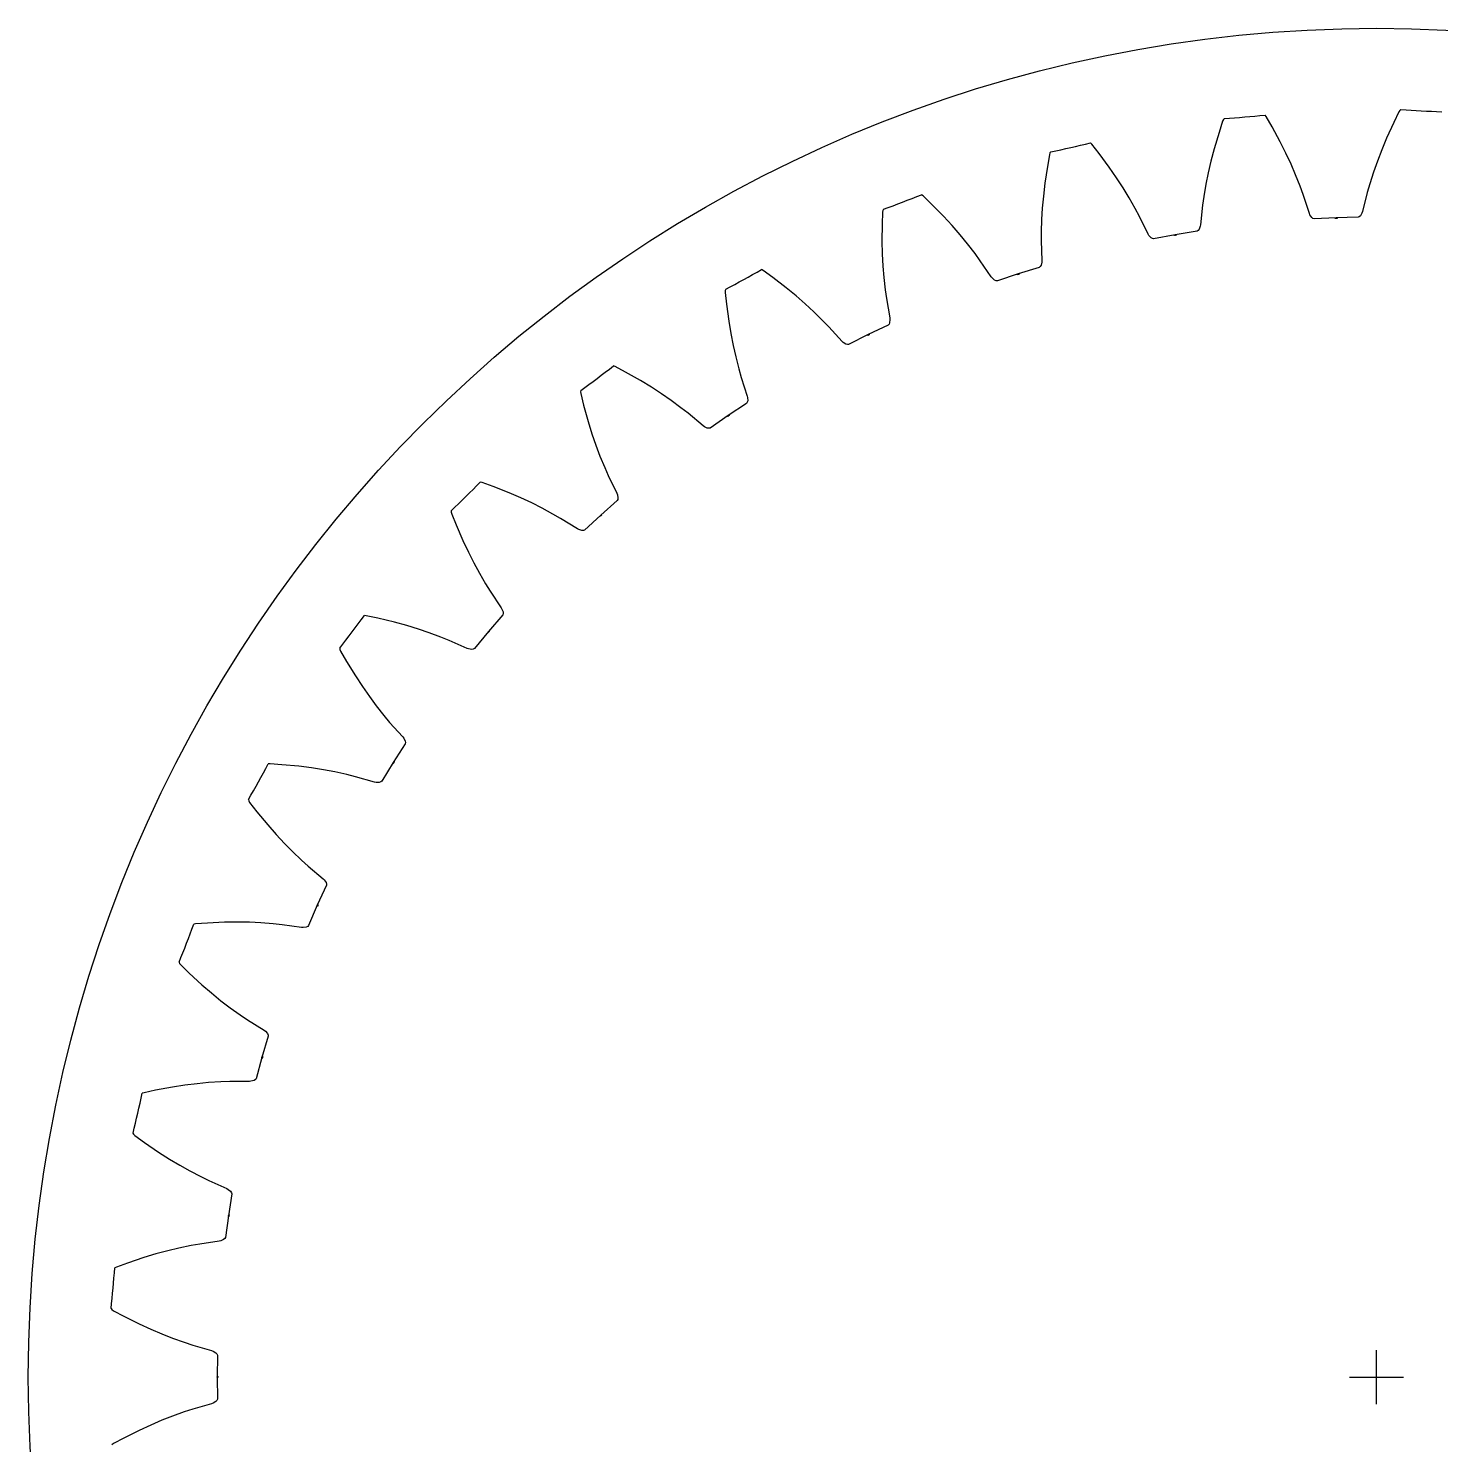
# Model space of a CAD drawing. Extents: x -25 to 25, y -25 to 25.
# Drawn here: x -25 to 1.19, y -1.25 to 25 of the extents above; entities that cross this region are included whole.
import ezdxf

# ---------------------------------------------------------------- set-up
doc = ezdxf.new("R2010")
doc.units = 0

msp = doc.modelspace()

# ---------------------------------------------------------------- linework, layer by layer
for p, q in [((0, -0.5), (0, 0.5)), ((0, -0.5), (0, 0.5)), ((-0.5, 0), (0.5, 0)), ((-0.5, 0), (0.5, 0))]:
    msp.add_line(p, q)
msp.add_circle((0, 0), 25)
msp.add_circle((0, 0), 25)
at = {"layer": 'layer0'}
for p, q in [((-2.048, 23.364), (-2.069, 23.393)), ((-1.939, 23.174), (-2.048, 23.364)), ((0.413, 23.45), (0.318, 23.253)), ((0.433, 23.48), (0.413, 23.45)), ((0.452, 23.494), (0.433, 23.48)), ((-2.855, 23.279), (-2.921, 23.071)), ((-2.839, 23.312), (-2.855, 23.279)), ((-2.823, 23.329), (-2.839, 23.312)), ((-1.788, 22.896), (-1.939, 23.174)), ((0.318, 23.253), (0.186, 22.965)), ((-5.279, 22.852), (-5.305, 22.877)), ((-5.146, 22.679), (-5.279, 22.852)), ((-2.921, 23.071), (-3.012, 22.768)), ((-1.681, 22.686), (-1.788, 22.896)), ((0.186, 22.965), (0.095, 22.748)), ((-6.067, 22.655), (-6.104, 22.44)), ((-6.056, 22.69), (-6.067, 22.655)), ((-6.042, 22.709), (-6.056, 22.69)), ((-4.957, 22.425), (-5.146, 22.679)), ((-3.012, 22.768), (-3.072, 22.539)), ((-1.586, 22.481), (-1.681, 22.686)), ((0.095, 22.748), (0.014, 22.537)), ((-6.104, 22.44), (-6.151, 22.127)), ((-4.822, 22.231), (-4.957, 22.425)), ((-3.123, 22.32), (-3.165, 22.11)), ((-3.072, 22.539), (-3.123, 22.32)), ((-1.501, 22.285), (-1.586, 22.481)), ((-0.057, 22.335), (-0.126, 22.117)), ((0.014, 22.537), (-0.057, 22.335)), ((-6.151, 22.127), (-6.179, 21.892)), ((-4.699, 22.042), (-4.822, 22.231)), ((-3.165, 22.11), (-3.203, 21.884)), ((-1.417, 22.072), (-1.501, 22.285)), ((-1.36, 21.917), (-1.417, 22.072)), ((-0.126, 22.117), (-0.172, 21.959)), ((-8.408, 21.895), (-8.437, 21.916)), ((-8.252, 21.742), (-8.408, 21.895)), ((-6.179, 21.892), (-6.199, 21.668)), ((-4.588, 21.859), (-4.699, 22.042)), ((-4.475, 21.66), (-4.588, 21.859)), ((-3.203, 21.884), (-3.227, 21.721)), ((-1.247, 21.57), (-1.36, 21.917)), ((-0.172, 21.959), (-0.261, 21.605)), ((-9.161, 21.591), (-9.167, 21.372)), ((-9.155, 21.626), (-9.161, 21.591)), ((-9.143, 21.647), (-9.155, 21.626)), ((-8.029, 21.517), (-8.252, 21.742)), ((-6.199, 21.668), (-6.211, 21.454)), ((-4.397, 21.515), (-4.475, 21.66)), ((-3.227, 21.721), (-3.265, 21.358)), ((-1.235, 21.544), (-1.247, 21.57)), ((-1.203, 21.496), (-1.235, 21.544)), ((-0.299, 21.527), (-0.321, 21.506)), ((-0.271, 21.577), (-0.299, 21.527)), ((-0.261, 21.605), (-0.271, 21.577)), ((-9.167, 21.372), (-9.171, 21.055)), ((-7.869, 21.343), (-8.029, 21.517)), ((-7.721, 21.173), (-7.869, 21.343)), ((-6.211, 21.454), (-6.218, 21.225)), ((-4.237, 21.187), (-4.397, 21.515)), ((-3.292, 21.276), (-3.311, 21.252)), ((-3.272, 21.33), (-3.292, 21.276)), ((-3.265, 21.358), (-3.272, 21.33)), ((-1.18, 21.476), (-1.203, 21.496)), ((-1.159, 21.468), (-1.18, 21.476)), ((-0.75, 21.487), (-1.159, 21.468)), ((-0.766, 21.481), (-0.75, 21.487)), ((-0.766, 21.475), (-0.766, 21.481)), ((-0.75, 21.477), (-0.766, 21.475)), ((-0.342, 21.497), (-0.75, 21.487)), ((-0.75, 21.487), (-0.734, 21.482)), ((-0.734, 21.477), (-0.75, 21.477)), ((-0.75, 21.477), (-0.75, 21.477)), ((-0.734, 21.482), (-0.734, 21.477)), ((-0.321, 21.506), (-0.342, 21.497)), ((-9.171, 21.055), (-9.166, 20.819)), ((-7.585, 21.008), (-7.721, 21.173)), ((-7.446, 20.826), (-7.585, 21.008)), ((-6.218, 21.225), (-6.218, 21.061)), ((-6.218, 21.061), (-6.206, 20.696)), ((-4.221, 21.162), (-4.237, 21.187)), ((-4.183, 21.119), (-4.221, 21.162)), ((-4.157, 21.103), (-4.183, 21.119)), ((-4.135, 21.098), (-4.157, 21.103)), ((-3.733, 21.173), (-4.135, 21.098)), ((-3.748, 21.165), (-3.733, 21.173)), ((-3.748, 21.16), (-3.748, 21.165)), ((-3.732, 21.163), (-3.748, 21.16)), ((-3.33, 21.24), (-3.733, 21.173)), ((-3.733, 21.173), (-3.716, 21.17)), ((-3.716, 21.165), (-3.732, 21.163)), ((-3.732, 21.163), (-3.732, 21.163)), ((-3.716, 21.17), (-3.716, 21.165)), ((-3.311, 21.252), (-3.33, 21.24)), ((-9.166, 20.819), (-9.154, 20.594)), ((-7.348, 20.693), (-7.446, 20.826)), ((-11.374, 20.511), (-11.405, 20.529)), ((-11.197, 20.382), (-11.374, 20.511)), ((-9.154, 20.594), (-9.137, 20.381)), ((-7.144, 20.391), (-7.348, 20.693)), ((-6.254, 20.57), (-6.644, 20.448)), ((-6.237, 20.584), (-6.254, 20.57)), ((-6.221, 20.611), (-6.237, 20.584)), ((-6.208, 20.667), (-6.221, 20.611)), ((-6.206, 20.696), (-6.208, 20.667)), ((-10.946, 20.19), (-11.197, 20.382)), ((-9.137, 20.381), (-9.111, 20.154)), ((-7.125, 20.369), (-7.144, 20.391)), ((-7.082, 20.331), (-7.125, 20.369)), ((-7.054, 20.319), (-7.082, 20.331)), ((-7.031, 20.317), (-7.054, 20.319)), ((-6.644, 20.448), (-7.031, 20.317)), ((-6.658, 20.437), (-6.644, 20.448)), ((-6.656, 20.432), (-6.658, 20.437)), ((-6.641, 20.438), (-6.656, 20.432)), ((-6.644, 20.448), (-6.627, 20.447)), ((-6.625, 20.442), (-6.641, 20.438)), ((-6.641, 20.438), (-6.641, 20.438)), ((-6.627, 20.447), (-6.625, 20.442)), ((-12.067, 20.164), (-12.076, 20.142)), ((-12.076, 20.142), (-12.076, 20.106)), ((-12.076, 20.106), (-12.052, 19.888)), ((-10.763, 20.04), (-10.946, 20.19)), ((-10.593, 19.893), (-10.763, 20.04)), ((-9.111, 20.154), (-9.089, 19.99)), ((-9.089, 19.99), (-9.026, 19.631)), ((-12.052, 19.888), (-12.012, 19.574)), ((-10.435, 19.748), (-10.593, 19.893)), ((-10.272, 19.587), (-10.435, 19.748)), ((-12.012, 19.574), (-11.974, 19.341)), ((-10.157, 19.469), (-10.272, 19.587)), ((-9.912, 19.198), (-10.157, 19.469)), ((-9.056, 19.499), (-9.425, 19.324)), ((-9.041, 19.516), (-9.056, 19.499)), ((-9.029, 19.544), (-9.041, 19.516)), ((-9.024, 19.602), (-9.029, 19.544)), ((-9.026, 19.631), (-9.024, 19.602)), ((-11.974, 19.341), (-11.931, 19.12)), ((-9.89, 19.179), (-9.912, 19.198)), ((-9.842, 19.148), (-9.89, 19.179)), ((-9.425, 19.324), (-9.79, 19.141)), ((-9.437, 19.312), (-9.425, 19.324)), ((-9.435, 19.307), (-9.437, 19.312)), ((-9.42, 19.315), (-9.435, 19.307)), ((-9.425, 19.324), (-9.408, 19.326)), ((-9.406, 19.321), (-9.42, 19.315)), ((-9.42, 19.315), (-9.42, 19.315)), ((-9.408, 19.326), (-9.406, 19.321)), ((-11.931, 19.12), (-11.884, 18.911)), ((-11.884, 18.911), (-11.827, 18.689)), ((-9.813, 19.14), (-9.842, 19.148)), ((-9.79, 19.141), (-9.813, 19.14)), ((-14.118, 18.729), (-14.151, 18.742)), ((-13.925, 18.625), (-14.118, 18.729)), ((-11.827, 18.689), (-11.782, 18.531)), ((-13.649, 18.47), (-13.925, 18.625)), ((-13.447, 18.347), (-13.649, 18.47)), ((-11.782, 18.531), (-11.67, 18.184)), ((-14.756, 18.288), (-14.761, 18.265)), ((-14.761, 18.265), (-14.757, 18.229)), ((-14.757, 18.229), (-14.703, 18.017)), ((-13.258, 18.225), (-13.447, 18.347)), ((-13.082, 18.103), (-13.258, 18.225)), ((-11.67, 18.184), (-11.664, 18.155)), ((-11.664, 18.155), (-11.661, 18.098)), ((-14.703, 18.017), (-14.619, 17.712)), ((-12.898, 17.967), (-13.082, 18.103)), ((-12.768, 17.866), (-12.898, 17.967)), ((-12.488, 17.632), (-12.768, 17.866)), ((-11.681, 18.049), (-12.023, 17.824)), ((-11.669, 18.068), (-11.681, 18.049)), ((-11.661, 18.098), (-11.669, 18.068)), ((-14.619, 17.712), (-14.549, 17.487)), ((-12.463, 17.616), (-12.488, 17.632)), ((-12.411, 17.592), (-12.463, 17.616)), ((-12.381, 17.588), (-12.411, 17.592)), ((-12.359, 17.592), (-12.381, 17.588)), ((-12.023, 17.824), (-12.359, 17.592)), ((-12.033, 17.81), (-12.023, 17.824)), ((-12.03, 17.806), (-12.033, 17.81)), ((-12.017, 17.816), (-12.03, 17.806)), ((-12.023, 17.824), (-12.006, 17.829)), ((-12.003, 17.824), (-12.017, 17.816)), ((-12.017, 17.816), (-12.017, 17.816)), ((-12.006, 17.829), (-12.003, 17.824)), ((-14.549, 17.487), (-14.476, 17.273)), ((-14.476, 17.273), (-14.401, 17.073)), ((-14.401, 17.073), (-14.313, 16.862)), ((-14.313, 16.862), (-14.247, 16.711)), ((-16.587, 16.582), (-16.622, 16.59)), ((-16.382, 16.506), (-16.587, 16.582)), ((-14.247, 16.711), (-14.087, 16.382)), ((-16.087, 16.391), (-16.382, 16.506)), ((-15.87, 16.297), (-16.087, 16.391)), ((-15.665, 16.202), (-15.87, 16.297)), ((-14.087, 16.382), (-14.078, 16.355)), ((-14.078, 16.355), (-14.066, 16.298)), ((-14.066, 16.298), (-14.07, 16.268)), ((-17.157, 16.056), (-17.16, 16.033)), ((-17.16, 16.033), (-17.15, 15.998)), ((-15.474, 16.106), (-15.665, 16.202)), ((-15.273, 15.997), (-15.474, 16.106)), ((-14.08, 16.248), (-14.386, 15.978)), ((-14.07, 16.268), (-14.08, 16.248)), ((-17.15, 15.998), (-17.067, 15.795)), ((-17.067, 15.795), (-16.942, 15.505)), ((-15.13, 15.915), (-15.273, 15.997)), ((-14.82, 15.722), (-15.13, 15.915)), ((-14.386, 15.978), (-14.687, 15.701)), ((-14.394, 15.962), (-14.386, 15.978)), ((-14.391, 15.959), (-14.394, 15.962)), ((-14.379, 15.97), (-14.391, 15.959)), ((-14.386, 15.978), (-14.37, 15.984)), ((-14.367, 15.98), (-14.379, 15.97)), ((-14.379, 15.97), (-14.379, 15.97)), ((-14.37, 15.984), (-14.367, 15.98)), ((-16.942, 15.505), (-16.841, 15.292)), ((-14.794, 15.71), (-14.82, 15.722)), ((-14.739, 15.693), (-14.794, 15.71)), ((-14.708, 15.693), (-14.739, 15.693)), ((-14.687, 15.701), (-14.708, 15.693)), ((-16.841, 15.292), (-16.739, 15.09)), ((-16.739, 15.09), (-16.637, 14.903)), ((-16.637, 14.903), (-16.521, 14.705)), ((-16.521, 14.705), (-16.434, 14.565)), ((-16.434, 14.565), (-16.23, 14.262)), ((-16.23, 14.262), (-16.217, 14.237)), ((-16.217, 14.237), (-16.198, 14.182)), ((-16.198, 14.182), (-16.197, 14.152)), ((-18.733, 14.112), (-18.769, 14.115)), ((-18.519, 14.065), (-18.733, 14.112)), ((-18.211, 13.992), (-18.519, 14.065)), ((-17.984, 13.93), (-18.211, 13.992)), ((-17.768, 13.864), (-17.984, 13.93)), ((-16.204, 14.13), (-16.47, 13.82)), ((-16.197, 14.152), (-16.204, 14.13)), ((-17.565, 13.796), (-17.768, 13.864)), ((-17.351, 13.716), (-17.565, 13.796)), ((-17.198, 13.655), (-17.351, 13.716)), ((-16.864, 13.507), (-17.198, 13.655)), ((-16.47, 13.82), (-16.729, 13.504)), ((-16.476, 13.804), (-16.47, 13.82)), ((-16.472, 13.801), (-16.476, 13.804)), ((-16.462, 13.813), (-16.472, 13.801)), ((-16.47, 13.82), (-16.455, 13.829)), ((-16.451, 13.825), (-16.462, 13.813)), ((-16.462, 13.813), (-16.462, 13.813)), ((-16.455, 13.829), (-16.451, 13.825)), ((-19.225, 13.512), (-19.224, 13.489)), ((-19.224, 13.489), (-19.21, 13.455)), ((-19.21, 13.455), (-19.1, 13.266)), ((-16.836, 13.498), (-16.864, 13.507)), ((-16.779, 13.489), (-16.836, 13.498)), ((-16.749, 13.494), (-16.779, 13.489)), ((-16.729, 13.504), (-16.749, 13.494)), ((-19.1, 13.266), (-18.935, 12.996)), ((-18.935, 12.996), (-18.806, 12.799)), ((-18.806, 12.799), (-18.676, 12.614)), ((-18.676, 12.614), (-18.549, 12.442)), ((-18.549, 12.442), (-18.406, 12.263)), ((-18.406, 12.263), (-18.301, 12.136)), ((-18.301, 12.136), (-18.057, 11.865)), ((-18.057, 11.865), (-18.04, 11.841)), ((-18.04, 11.841), (-18.014, 11.79)), ((-18.013, 11.737), (-18.233, 11.393)), ((-18.014, 11.79), (-18.009, 11.76)), ((-18.009, 11.76), (-18.013, 11.737)), ((-20.515, 11.367), (-20.551, 11.365)), ((-20.297, 11.351), (-20.515, 11.367)), ((-19.981, 11.322), (-20.297, 11.351)), ((-19.747, 11.292), (-19.981, 11.322)), ((-19.525, 11.257), (-19.747, 11.292)), ((-18.233, 11.393), (-18.446, 11.044)), ((-18.237, 11.376), (-18.233, 11.393)), ((-18.232, 11.374), (-18.237, 11.376)), ((-18.233, 11.393), (-18.219, 11.404)), ((-18.224, 11.388), (-18.232, 11.374)), ((-18.215, 11.401), (-18.224, 11.388)), ((-18.224, 11.388), (-18.224, 11.388)), ((-18.219, 11.404), (-18.215, 11.401)), ((-19.314, 11.217), (-19.525, 11.257)), ((-19.091, 11.168), (-19.314, 11.217)), ((-18.931, 11.129), (-19.091, 11.168)), ((-18.58, 11.028), (-18.931, 11.129)), ((-18.551, 11.024), (-18.58, 11.028)), ((-18.464, 11.031), (-18.493, 11.023)), ((-18.446, 11.044), (-18.464, 11.031)), ((-18.493, 11.023), (-18.551, 11.024)), ((-20.919, 10.705), (-20.914, 10.682)), ((-20.914, 10.682), (-20.896, 10.651)), ((-20.896, 10.651), (-20.76, 10.479)), ((-20.76, 10.479), (-20.559, 10.234)), ((-20.559, 10.234), (-20.404, 10.057)), ((-20.404, 10.057), (-20.25, 9.892)), ((-20.25, 9.892), (-20.1, 9.74)), ((-20.1, 9.74), (-19.934, 9.582)), ((-19.934, 9.582), (-19.812, 9.471)), ((-19.812, 9.471), (-19.533, 9.236)), ((-19.533, 9.236), (-19.513, 9.215)), ((-19.513, 9.215), (-19.48, 9.168)), ((-19.471, 9.116), (-19.641, 8.745)), ((-19.48, 9.168), (-19.47, 9.139)), ((-19.47, 9.139), (-19.471, 9.116)), ((-19.641, 8.745), (-19.803, 8.37)), ((-19.643, 8.728), (-19.641, 8.745)), ((-19.638, 8.726), (-19.643, 8.728)), ((-19.641, 8.745), (-19.629, 8.757)), ((-19.632, 8.741), (-19.638, 8.726)), ((-19.625, 8.755), (-19.632, 8.741)), ((-19.632, 8.741), (-19.632, 8.741)), ((-19.629, 8.757), (-19.625, 8.755)), ((-21.897, 8.402), (-21.932, 8.395)), ((-21.679, 8.416), (-21.897, 8.402)), ((-21.363, 8.43), (-21.679, 8.416)), ((-21.127, 8.433), (-21.363, 8.43)), ((-20.901, 8.43), (-21.127, 8.433)), ((-20.688, 8.42), (-20.901, 8.43)), ((-20.459, 8.402), (-20.688, 8.42)), ((-20.295, 8.386), (-20.459, 8.402)), ((-19.934, 8.335), (-20.295, 8.386)), ((-19.905, 8.335), (-19.934, 8.335)), ((-19.848, 8.341), (-19.905, 8.335)), ((-19.82, 8.354), (-19.848, 8.341)), ((-19.803, 8.37), (-19.82, 8.354)), ((-22.205, 7.69), (-22.197, 7.667)), ((-22.197, 7.667), (-22.175, 7.639)), ((-22.175, 7.639), (-22.016, 7.488)), ((-22.016, 7.488), (-21.784, 7.274)), ((-21.784, 7.274), (-21.605, 7.12)), ((-21.605, 7.12), (-21.43, 6.977)), ((-21.43, 6.977), (-21.26, 6.848)), ((-21.26, 6.848), (-21.074, 6.715)), ((-21.074, 6.715), (-20.937, 6.622)), ((-20.937, 6.622), (-20.628, 6.428)), ((-20.55, 6.318), (-20.667, 5.926)), ((-20.628, 6.428), (-20.605, 6.41)), ((-20.605, 6.41), (-20.566, 6.368)), ((-20.566, 6.368), (-20.553, 6.34)), ((-20.553, 6.34), (-20.55, 6.318)), ((-20.667, 5.926), (-20.775, 5.532)), ((-20.667, 5.926), (-20.657, 5.94)), ((-20.666, 5.909), (-20.667, 5.926)), ((-20.661, 5.908), (-20.666, 5.909)), ((-20.657, 5.923), (-20.661, 5.908)), ((-20.657, 5.94), (-20.652, 5.939)), ((-20.652, 5.939), (-20.657, 5.923)), ((-20.657, 5.923), (-20.657, 5.923)), ((-20.79, 5.514), (-20.815, 5.498)), ((-20.775, 5.532), (-20.79, 5.514)), ((-22.853, 5.272), (-22.887, 5.261)), ((-22.639, 5.317), (-22.853, 5.272)), ((-22.328, 5.375), (-22.639, 5.317)), ((-22.095, 5.411), (-22.328, 5.375)), ((-21.871, 5.439), (-22.095, 5.411)), ((-21.658, 5.459), (-21.871, 5.439)), ((-21.43, 5.473), (-21.658, 5.459)), ((-21.265, 5.479), (-21.43, 5.473)), ((-20.9, 5.48), (-21.265, 5.479)), ((-20.871, 5.483), (-20.9, 5.48)), ((-20.815, 5.498), (-20.871, 5.483)), ((-23.059, 4.525), (-23.048, 4.503)), ((-23.048, 4.503), (-23.022, 4.479)), ((-23.022, 4.479), (-22.844, 4.351)), ((-22.844, 4.351), (-22.584, 4.171)), ((-22.584, 4.171), (-22.385, 4.043)), ((-22.385, 4.043), (-22.192, 3.927)), ((-22.192, 3.927), (-22.006, 3.822)), ((-22.006, 3.822), (-21.803, 3.716)), ((-21.803, 3.716), (-21.655, 3.643)), ((-21.655, 3.643), (-21.322, 3.495)), ((-21.322, 3.495), (-21.297, 3.48)), ((-21.297, 3.48), (-21.252, 3.444)), ((-21.252, 3.444), (-21.235, 3.418)), ((-21.235, 3.418), (-21.229, 3.396)), ((-21.229, 3.396), (-21.291, 2.992)), ((-21.291, 2.992), (-21.343, 2.587)), ((-21.291, 2.992), (-21.283, 3.008)), ((-21.287, 2.975), (-21.291, 2.992)), ((-21.282, 2.975), (-21.287, 2.975)), ((-21.283, 3.008), (-21.278, 3.007)), ((-21.281, 2.991), (-21.282, 2.975)), ((-21.278, 3.007), (-21.281, 2.991)), ((-21.281, 2.991), (-21.281, 2.991)), ((-22.207, 2.392), (-22.415, 2.342)), ((-21.983, 2.437), (-22.207, 2.392)), ((-21.82, 2.467), (-21.983, 2.437)), ((-21.459, 2.518), (-21.82, 2.467)), ((-21.431, 2.525), (-21.459, 2.518)), ((-21.378, 2.548), (-21.431, 2.525)), ((-21.355, 2.567), (-21.378, 2.548)), ((-21.343, 2.587), (-21.355, 2.567)), ((-23.159, 2.114), (-23.365, 2.041)), ((-22.859, 2.216), (-23.159, 2.114)), ((-22.633, 2.283), (-22.859, 2.216)), ((-22.415, 2.342), (-22.633, 2.283)), ((-23.365, 2.041), (-23.397, 2.024)), ((-23.464, 1.271), (-23.451, 1.252)), ((-23.451, 1.252), (-23.421, 1.231)), ((-23.421, 1.231), (-23.228, 1.129)), ((-23.228, 1.129), (-22.945, 0.987)), ((-22.945, 0.987), (-22.73, 0.889)), ((-22.73, 0.889), (-22.523, 0.8)), ((-22.523, 0.8), (-22.324, 0.722)), ((-22.324, 0.722), (-22.108, 0.646)), ((-22.108, 0.646), (-21.951, 0.594)), ((-21.951, 0.594), (-21.601, 0.493)), ((-21.601, 0.493), (-21.574, 0.482)), ((-21.574, 0.482), (-21.524, 0.452)), ((-21.524, 0.452), (-21.504, 0.43)), ((-21.504, 0.43), (-21.495, 0.409)), ((-21.495, 0.409), (-21.5, 0)), ((-21.5, 0), (-21.494, 0.016)), ((-21.494, 0.016), (-21.489, 0.016)), ((-21.489, 0.016), (-21.49, 0)), ((-21.49, 0), (-21.49, 0)), ((-21.494, -0.016), (-21.5, 0)), ((-21.5, 0), (-21.495, -0.409)), ((-21.489, -0.016), (-21.494, -0.016)), ((-21.49, 0), (-21.489, -0.016)), ((-21.601, -0.493), (-21.951, -0.594)), ((-21.574, -0.482), (-21.601, -0.493)), ((-21.524, -0.452), (-21.574, -0.482)), ((-21.504, -0.43), (-21.524, -0.452)), ((-21.495, -0.409), (-21.504, -0.43)), ((-22.324, -0.722), (-22.523, -0.8)), ((-22.108, -0.646), (-22.324, -0.722)), ((-21.951, -0.594), (-22.108, -0.646)), ((-22.945, -0.987), (-23.228, -1.129)), ((-22.73, -0.889), (-22.945, -0.987)), ((-22.523, -0.8), (-22.73, -0.889)), ((-23.421, -1.231), (-23.451, -1.252)), ((-23.228, -1.129), (-23.421, -1.231))]:
    msp.add_line(p, q, dxfattribs=at)
for centre, start, end in [((-4.57, 48.267), 274.0088, 275.7411), ((2.192, 48.434), 266.0088, 267.7411), ((-11.243, 47.162), 282.0088, 283.7411), ((-17.698, 45.138), 290.0088, 291.7411), ((-23.807, 42.236), 298.0088, 299.7411), ((-29.454, 38.511), 306.0088, 307.7411), ((-34.527, 34.037), 314.0088, 315.7411), ((-38.928, 28.901), 322.0088, 323.7411), ((-42.571, 23.202), 330.0088, 331.7411), ((-45.386, 17.051), 338.0088, 339.7411), ((-47.317, 10.569), 346.0088, 347.7411), ((-48.328, 3.881), 354.0088, 355.7411)]:
    msp.add_arc(centre, 25, start, end, dxfattribs=at)
at = {"layer": 'layer1'}
for p, q in [((-2.048, 23.364), (-2.069, 23.393)), ((-1.939, 23.174), (-2.048, 23.364)), ((0.413, 23.45), (0.318, 23.253)), ((0.433, 23.48), (0.413, 23.45)), ((0.452, 23.494), (0.433, 23.48)), ((-2.855, 23.279), (-2.921, 23.071)), ((-2.839, 23.312), (-2.855, 23.279)), ((-2.823, 23.329), (-2.839, 23.312)), ((-1.788, 22.896), (-1.939, 23.174)), ((0.318, 23.253), (0.186, 22.965)), ((-5.279, 22.852), (-5.305, 22.877)), ((-5.146, 22.679), (-5.279, 22.852)), ((-2.921, 23.071), (-3.012, 22.768)), ((-1.681, 22.686), (-1.788, 22.896)), ((0.186, 22.965), (0.095, 22.748)), ((-6.067, 22.655), (-6.104, 22.44)), ((-6.056, 22.69), (-6.067, 22.655)), ((-6.042, 22.709), (-6.056, 22.69)), ((-4.957, 22.425), (-5.146, 22.679)), ((-3.012, 22.768), (-3.072, 22.539)), ((-1.586, 22.481), (-1.681, 22.686)), ((0.095, 22.748), (0.014, 22.537)), ((-6.104, 22.44), (-6.151, 22.127)), ((-4.822, 22.231), (-4.957, 22.425)), ((-3.123, 22.32), (-3.165, 22.11)), ((-3.072, 22.539), (-3.123, 22.32)), ((-1.501, 22.285), (-1.586, 22.481)), ((-0.057, 22.335), (-0.126, 22.117)), ((0.014, 22.537), (-0.057, 22.335)), ((-6.151, 22.127), (-6.179, 21.892)), ((-4.699, 22.042), (-4.822, 22.231)), ((-3.165, 22.11), (-3.203, 21.884)), ((-1.417, 22.072), (-1.501, 22.285)), ((-1.36, 21.917), (-1.417, 22.072)), ((-0.126, 22.117), (-0.172, 21.959)), ((-8.408, 21.895), (-8.437, 21.916)), ((-8.252, 21.742), (-8.408, 21.895)), ((-6.179, 21.892), (-6.199, 21.668)), ((-4.588, 21.859), (-4.699, 22.042)), ((-4.475, 21.66), (-4.588, 21.859)), ((-3.203, 21.884), (-3.227, 21.721)), ((-1.247, 21.57), (-1.36, 21.917)), ((-0.172, 21.959), (-0.261, 21.605)), ((-9.161, 21.591), (-9.167, 21.372)), ((-9.155, 21.626), (-9.161, 21.591)), ((-9.143, 21.647), (-9.155, 21.626)), ((-8.029, 21.517), (-8.252, 21.742)), ((-6.199, 21.668), (-6.211, 21.454)), ((-4.397, 21.515), (-4.475, 21.66)), ((-3.227, 21.721), (-3.265, 21.358)), ((-1.235, 21.544), (-1.247, 21.57)), ((-1.203, 21.496), (-1.235, 21.544)), ((-0.299, 21.527), (-0.321, 21.506)), ((-0.271, 21.577), (-0.299, 21.527)), ((-0.261, 21.605), (-0.271, 21.577)), ((-9.167, 21.372), (-9.171, 21.055)), ((-7.869, 21.343), (-8.029, 21.517)), ((-7.721, 21.173), (-7.869, 21.343)), ((-6.211, 21.454), (-6.218, 21.225)), ((-4.237, 21.187), (-4.397, 21.515)), ((-3.292, 21.276), (-3.311, 21.252)), ((-3.272, 21.33), (-3.292, 21.276)), ((-3.265, 21.358), (-3.272, 21.33)), ((-1.18, 21.476), (-1.203, 21.496)), ((-1.159, 21.468), (-1.18, 21.476)), ((-0.75, 21.487), (-1.159, 21.468)), ((-0.766, 21.481), (-0.75, 21.487)), ((-0.766, 21.475), (-0.766, 21.481)), ((-0.75, 21.477), (-0.766, 21.475)), ((-0.342, 21.497), (-0.75, 21.487)), ((-0.75, 21.487), (-0.734, 21.482)), ((-0.734, 21.477), (-0.75, 21.477)), ((-0.75, 21.477), (-0.75, 21.477)), ((-0.734, 21.482), (-0.734, 21.477)), ((-0.321, 21.506), (-0.342, 21.497)), ((-9.171, 21.055), (-9.166, 20.819)), ((-7.585, 21.008), (-7.721, 21.173)), ((-7.446, 20.826), (-7.585, 21.008)), ((-6.218, 21.225), (-6.218, 21.061)), ((-6.218, 21.061), (-6.206, 20.696)), ((-4.221, 21.162), (-4.237, 21.187)), ((-4.183, 21.119), (-4.221, 21.162)), ((-4.157, 21.103), (-4.183, 21.119)), ((-4.135, 21.098), (-4.157, 21.103)), ((-3.733, 21.173), (-4.135, 21.098)), ((-3.748, 21.165), (-3.733, 21.173)), ((-3.748, 21.16), (-3.748, 21.165)), ((-3.732, 21.163), (-3.748, 21.16)), ((-3.33, 21.24), (-3.733, 21.173)), ((-3.733, 21.173), (-3.716, 21.17)), ((-3.716, 21.165), (-3.732, 21.163)), ((-3.732, 21.163), (-3.732, 21.163)), ((-3.716, 21.17), (-3.716, 21.165)), ((-3.311, 21.252), (-3.33, 21.24)), ((-9.166, 20.819), (-9.154, 20.594)), ((-7.348, 20.693), (-7.446, 20.826)), ((-11.374, 20.511), (-11.405, 20.529)), ((-11.197, 20.382), (-11.374, 20.511)), ((-9.154, 20.594), (-9.137, 20.381)), ((-7.144, 20.391), (-7.348, 20.693)), ((-6.254, 20.57), (-6.644, 20.448)), ((-6.237, 20.584), (-6.254, 20.57)), ((-6.221, 20.611), (-6.237, 20.584)), ((-6.208, 20.667), (-6.221, 20.611)), ((-6.206, 20.696), (-6.208, 20.667)), ((-10.946, 20.19), (-11.197, 20.382)), ((-9.137, 20.381), (-9.111, 20.154)), ((-7.125, 20.369), (-7.144, 20.391)), ((-7.082, 20.331), (-7.125, 20.369)), ((-7.054, 20.319), (-7.082, 20.331)), ((-7.031, 20.317), (-7.054, 20.319)), ((-6.644, 20.448), (-7.031, 20.317)), ((-6.658, 20.437), (-6.644, 20.448)), ((-6.656, 20.432), (-6.658, 20.437)), ((-6.641, 20.438), (-6.656, 20.432)), ((-6.644, 20.448), (-6.627, 20.447)), ((-6.625, 20.442), (-6.641, 20.438)), ((-6.641, 20.438), (-6.641, 20.438)), ((-6.627, 20.447), (-6.625, 20.442)), ((-12.067, 20.164), (-12.076, 20.142)), ((-12.076, 20.142), (-12.076, 20.106)), ((-12.076, 20.106), (-12.052, 19.888)), ((-10.763, 20.04), (-10.946, 20.19)), ((-10.593, 19.893), (-10.763, 20.04)), ((-9.111, 20.154), (-9.089, 19.99)), ((-9.089, 19.99), (-9.026, 19.631)), ((-12.052, 19.888), (-12.012, 19.574)), ((-10.435, 19.748), (-10.593, 19.893)), ((-10.272, 19.587), (-10.435, 19.748)), ((-12.012, 19.574), (-11.974, 19.341)), ((-10.157, 19.469), (-10.272, 19.587)), ((-9.912, 19.198), (-10.157, 19.469)), ((-9.056, 19.499), (-9.425, 19.324)), ((-9.041, 19.516), (-9.056, 19.499)), ((-9.029, 19.544), (-9.041, 19.516)), ((-9.024, 19.602), (-9.029, 19.544)), ((-9.026, 19.631), (-9.024, 19.602)), ((-11.974, 19.341), (-11.931, 19.12)), ((-9.89, 19.179), (-9.912, 19.198)), ((-9.842, 19.148), (-9.89, 19.179)), ((-9.425, 19.324), (-9.79, 19.141)), ((-9.437, 19.312), (-9.425, 19.324)), ((-9.435, 19.307), (-9.437, 19.312)), ((-9.42, 19.315), (-9.435, 19.307)), ((-9.425, 19.324), (-9.408, 19.326)), ((-9.406, 19.321), (-9.42, 19.315)), ((-9.42, 19.315), (-9.42, 19.315)), ((-9.408, 19.326), (-9.406, 19.321)), ((-11.931, 19.12), (-11.884, 18.911)), ((-11.884, 18.911), (-11.827, 18.689)), ((-9.813, 19.14), (-9.842, 19.148)), ((-9.79, 19.141), (-9.813, 19.14)), ((-14.118, 18.729), (-14.151, 18.742)), ((-13.925, 18.625), (-14.118, 18.729)), ((-11.827, 18.689), (-11.782, 18.531)), ((-13.649, 18.47), (-13.925, 18.625)), ((-13.447, 18.347), (-13.649, 18.47)), ((-11.782, 18.531), (-11.67, 18.184)), ((-14.756, 18.288), (-14.761, 18.265)), ((-14.761, 18.265), (-14.757, 18.229)), ((-14.757, 18.229), (-14.703, 18.017)), ((-13.258, 18.225), (-13.447, 18.347)), ((-13.082, 18.103), (-13.258, 18.225)), ((-11.67, 18.184), (-11.664, 18.155)), ((-11.664, 18.155), (-11.661, 18.098)), ((-14.703, 18.017), (-14.619, 17.712)), ((-12.898, 17.967), (-13.082, 18.103)), ((-12.768, 17.866), (-12.898, 17.967)), ((-12.488, 17.632), (-12.768, 17.866)), ((-11.681, 18.049), (-12.023, 17.824)), ((-11.669, 18.068), (-11.681, 18.049)), ((-11.661, 18.098), (-11.669, 18.068)), ((-14.619, 17.712), (-14.549, 17.487)), ((-12.463, 17.616), (-12.488, 17.632)), ((-12.411, 17.592), (-12.463, 17.616)), ((-12.381, 17.588), (-12.411, 17.592)), ((-12.359, 17.592), (-12.381, 17.588)), ((-12.023, 17.824), (-12.359, 17.592)), ((-12.033, 17.81), (-12.023, 17.824)), ((-12.03, 17.806), (-12.033, 17.81)), ((-12.017, 17.816), (-12.03, 17.806)), ((-12.023, 17.824), (-12.006, 17.829)), ((-12.003, 17.824), (-12.017, 17.816)), ((-12.017, 17.816), (-12.017, 17.816)), ((-12.006, 17.829), (-12.003, 17.824)), ((-14.549, 17.487), (-14.476, 17.273)), ((-14.476, 17.273), (-14.401, 17.073)), ((-14.401, 17.073), (-14.313, 16.862)), ((-14.313, 16.862), (-14.247, 16.711)), ((-16.587, 16.582), (-16.622, 16.59)), ((-16.382, 16.506), (-16.587, 16.582)), ((-14.247, 16.711), (-14.087, 16.382)), ((-16.087, 16.391), (-16.382, 16.506)), ((-15.87, 16.297), (-16.087, 16.391)), ((-15.665, 16.202), (-15.87, 16.297)), ((-14.087, 16.382), (-14.078, 16.355)), ((-14.078, 16.355), (-14.066, 16.298)), ((-14.066, 16.298), (-14.07, 16.268)), ((-17.157, 16.056), (-17.16, 16.033)), ((-17.16, 16.033), (-17.15, 15.998)), ((-15.474, 16.106), (-15.665, 16.202)), ((-15.273, 15.997), (-15.474, 16.106)), ((-14.08, 16.248), (-14.386, 15.978)), ((-14.07, 16.268), (-14.08, 16.248)), ((-17.15, 15.998), (-17.067, 15.795)), ((-17.067, 15.795), (-16.942, 15.505)), ((-15.13, 15.915), (-15.273, 15.997)), ((-14.82, 15.722), (-15.13, 15.915)), ((-14.386, 15.978), (-14.687, 15.701)), ((-14.394, 15.962), (-14.386, 15.978)), ((-14.391, 15.959), (-14.394, 15.962)), ((-14.379, 15.97), (-14.391, 15.959)), ((-14.386, 15.978), (-14.37, 15.984)), ((-14.367, 15.98), (-14.379, 15.97)), ((-14.379, 15.97), (-14.379, 15.97)), ((-14.37, 15.984), (-14.367, 15.98)), ((-16.942, 15.505), (-16.841, 15.292)), ((-14.794, 15.71), (-14.82, 15.722)), ((-14.739, 15.693), (-14.794, 15.71)), ((-14.708, 15.693), (-14.739, 15.693)), ((-14.687, 15.701), (-14.708, 15.693)), ((-16.841, 15.292), (-16.739, 15.09)), ((-16.739, 15.09), (-16.637, 14.903)), ((-16.637, 14.903), (-16.521, 14.705)), ((-16.521, 14.705), (-16.434, 14.565)), ((-16.434, 14.565), (-16.23, 14.262)), ((-16.23, 14.262), (-16.217, 14.237)), ((-16.217, 14.237), (-16.198, 14.182)), ((-16.198, 14.182), (-16.197, 14.152)), ((-18.733, 14.112), (-18.769, 14.115)), ((-18.519, 14.065), (-18.733, 14.112)), ((-18.211, 13.992), (-18.519, 14.065)), ((-17.984, 13.93), (-18.211, 13.992)), ((-17.768, 13.864), (-17.984, 13.93)), ((-16.204, 14.13), (-16.47, 13.82)), ((-16.197, 14.152), (-16.204, 14.13)), ((-17.565, 13.796), (-17.768, 13.864)), ((-17.351, 13.716), (-17.565, 13.796)), ((-17.198, 13.655), (-17.351, 13.716)), ((-16.864, 13.507), (-17.198, 13.655)), ((-16.47, 13.82), (-16.729, 13.504)), ((-16.476, 13.804), (-16.47, 13.82)), ((-16.472, 13.801), (-16.476, 13.804)), ((-16.462, 13.813), (-16.472, 13.801)), ((-16.47, 13.82), (-16.455, 13.829)), ((-16.451, 13.825), (-16.462, 13.813)), ((-16.462, 13.813), (-16.462, 13.813)), ((-16.455, 13.829), (-16.451, 13.825)), ((-19.225, 13.512), (-19.224, 13.489)), ((-19.224, 13.489), (-19.21, 13.455)), ((-19.21, 13.455), (-19.1, 13.266)), ((-16.836, 13.498), (-16.864, 13.507)), ((-16.779, 13.489), (-16.836, 13.498)), ((-16.749, 13.494), (-16.779, 13.489)), ((-16.729, 13.504), (-16.749, 13.494)), ((-19.1, 13.266), (-18.935, 12.996)), ((-18.935, 12.996), (-18.806, 12.799)), ((-18.806, 12.799), (-18.676, 12.614)), ((-18.676, 12.614), (-18.549, 12.442)), ((-18.549, 12.442), (-18.406, 12.263)), ((-18.406, 12.263), (-18.301, 12.136)), ((-18.301, 12.136), (-18.057, 11.865)), ((-18.057, 11.865), (-18.04, 11.841)), ((-18.04, 11.841), (-18.014, 11.79)), ((-18.013, 11.737), (-18.233, 11.393)), ((-18.014, 11.79), (-18.009, 11.76)), ((-18.009, 11.76), (-18.013, 11.737)), ((-20.515, 11.367), (-20.551, 11.365)), ((-20.297, 11.351), (-20.515, 11.367)), ((-19.981, 11.322), (-20.297, 11.351)), ((-19.747, 11.292), (-19.981, 11.322)), ((-19.525, 11.257), (-19.747, 11.292)), ((-18.233, 11.393), (-18.446, 11.044)), ((-18.237, 11.376), (-18.233, 11.393)), ((-18.232, 11.374), (-18.237, 11.376)), ((-18.233, 11.393), (-18.219, 11.404)), ((-18.224, 11.388), (-18.232, 11.374)), ((-18.215, 11.401), (-18.224, 11.388)), ((-18.224, 11.388), (-18.224, 11.388)), ((-18.219, 11.404), (-18.215, 11.401)), ((-19.314, 11.217), (-19.525, 11.257)), ((-19.091, 11.168), (-19.314, 11.217)), ((-18.931, 11.129), (-19.091, 11.168)), ((-18.58, 11.028), (-18.931, 11.129)), ((-18.551, 11.024), (-18.58, 11.028)), ((-18.464, 11.031), (-18.493, 11.023)), ((-18.446, 11.044), (-18.464, 11.031)), ((-18.493, 11.023), (-18.551, 11.024)), ((-20.919, 10.705), (-20.914, 10.682)), ((-20.914, 10.682), (-20.896, 10.651)), ((-20.896, 10.651), (-20.76, 10.479)), ((-20.76, 10.479), (-20.559, 10.234)), ((-20.559, 10.234), (-20.404, 10.057)), ((-20.404, 10.057), (-20.25, 9.892)), ((-20.25, 9.892), (-20.1, 9.74)), ((-20.1, 9.74), (-19.934, 9.582)), ((-19.934, 9.582), (-19.812, 9.471)), ((-19.812, 9.471), (-19.533, 9.236)), ((-19.533, 9.236), (-19.513, 9.215)), ((-19.513, 9.215), (-19.48, 9.168)), ((-19.471, 9.116), (-19.641, 8.745)), ((-19.48, 9.168), (-19.47, 9.139)), ((-19.47, 9.139), (-19.471, 9.116)), ((-19.641, 8.745), (-19.803, 8.37)), ((-19.643, 8.728), (-19.641, 8.745)), ((-19.638, 8.726), (-19.643, 8.728)), ((-19.641, 8.745), (-19.629, 8.757)), ((-19.632, 8.741), (-19.638, 8.726)), ((-19.625, 8.755), (-19.632, 8.741)), ((-19.632, 8.741), (-19.632, 8.741)), ((-19.629, 8.757), (-19.625, 8.755)), ((-21.897, 8.402), (-21.932, 8.395)), ((-21.679, 8.416), (-21.897, 8.402)), ((-21.363, 8.43), (-21.679, 8.416)), ((-21.127, 8.433), (-21.363, 8.43)), ((-20.901, 8.43), (-21.127, 8.433)), ((-20.688, 8.42), (-20.901, 8.43)), ((-20.459, 8.402), (-20.688, 8.42)), ((-20.295, 8.386), (-20.459, 8.402)), ((-19.934, 8.335), (-20.295, 8.386)), ((-19.905, 8.335), (-19.934, 8.335)), ((-19.848, 8.341), (-19.905, 8.335)), ((-19.82, 8.354), (-19.848, 8.341)), ((-19.803, 8.37), (-19.82, 8.354)), ((-22.205, 7.69), (-22.197, 7.667)), ((-22.197, 7.667), (-22.175, 7.639)), ((-22.175, 7.639), (-22.016, 7.488)), ((-22.016, 7.488), (-21.784, 7.274)), ((-21.784, 7.274), (-21.605, 7.12)), ((-21.605, 7.12), (-21.43, 6.977)), ((-21.43, 6.977), (-21.26, 6.848)), ((-21.26, 6.848), (-21.074, 6.715)), ((-21.074, 6.715), (-20.937, 6.622)), ((-20.937, 6.622), (-20.628, 6.428)), ((-20.55, 6.318), (-20.667, 5.926)), ((-20.628, 6.428), (-20.605, 6.41)), ((-20.605, 6.41), (-20.566, 6.368)), ((-20.566, 6.368), (-20.553, 6.34)), ((-20.553, 6.34), (-20.55, 6.318)), ((-20.667, 5.926), (-20.775, 5.532)), ((-20.667, 5.926), (-20.657, 5.94)), ((-20.666, 5.909), (-20.667, 5.926)), ((-20.661, 5.908), (-20.666, 5.909)), ((-20.657, 5.923), (-20.661, 5.908)), ((-20.657, 5.94), (-20.652, 5.939)), ((-20.652, 5.939), (-20.657, 5.923)), ((-20.657, 5.923), (-20.657, 5.923)), ((-20.79, 5.514), (-20.815, 5.498)), ((-20.775, 5.532), (-20.79, 5.514)), ((-22.853, 5.272), (-22.887, 5.261)), ((-22.639, 5.317), (-22.853, 5.272)), ((-22.328, 5.375), (-22.639, 5.317)), ((-22.095, 5.411), (-22.328, 5.375)), ((-21.871, 5.439), (-22.095, 5.411)), ((-21.658, 5.459), (-21.871, 5.439)), ((-21.43, 5.473), (-21.658, 5.459)), ((-21.265, 5.479), (-21.43, 5.473)), ((-20.9, 5.48), (-21.265, 5.479)), ((-20.871, 5.483), (-20.9, 5.48)), ((-20.815, 5.498), (-20.871, 5.483)), ((-23.059, 4.525), (-23.048, 4.503)), ((-23.048, 4.503), (-23.022, 4.479)), ((-23.022, 4.479), (-22.844, 4.351)), ((-22.844, 4.351), (-22.584, 4.171)), ((-22.584, 4.171), (-22.385, 4.043)), ((-22.385, 4.043), (-22.192, 3.927)), ((-22.192, 3.927), (-22.006, 3.822)), ((-22.006, 3.822), (-21.803, 3.716)), ((-21.803, 3.716), (-21.655, 3.643)), ((-21.655, 3.643), (-21.322, 3.495)), ((-21.322, 3.495), (-21.297, 3.48)), ((-21.297, 3.48), (-21.252, 3.444)), ((-21.252, 3.444), (-21.235, 3.418)), ((-21.235, 3.418), (-21.229, 3.396)), ((-21.229, 3.396), (-21.291, 2.992)), ((-21.291, 2.992), (-21.343, 2.587)), ((-21.291, 2.992), (-21.283, 3.008)), ((-21.287, 2.975), (-21.291, 2.992)), ((-21.282, 2.975), (-21.287, 2.975)), ((-21.283, 3.008), (-21.278, 3.007)), ((-21.281, 2.991), (-21.282, 2.975)), ((-21.278, 3.007), (-21.281, 2.991)), ((-21.281, 2.991), (-21.281, 2.991)), ((-22.207, 2.392), (-22.415, 2.342)), ((-21.983, 2.437), (-22.207, 2.392)), ((-21.82, 2.467), (-21.983, 2.437)), ((-21.459, 2.518), (-21.82, 2.467)), ((-21.431, 2.525), (-21.459, 2.518)), ((-21.378, 2.548), (-21.431, 2.525)), ((-21.355, 2.567), (-21.378, 2.548)), ((-21.343, 2.587), (-21.355, 2.567)), ((-23.159, 2.114), (-23.365, 2.041)), ((-22.859, 2.216), (-23.159, 2.114)), ((-22.633, 2.283), (-22.859, 2.216)), ((-22.415, 2.342), (-22.633, 2.283)), ((-23.365, 2.041), (-23.397, 2.024)), ((-23.464, 1.271), (-23.451, 1.252)), ((-23.451, 1.252), (-23.421, 1.231)), ((-23.421, 1.231), (-23.228, 1.129)), ((-23.228, 1.129), (-22.945, 0.987)), ((-22.945, 0.987), (-22.73, 0.889)), ((-22.73, 0.889), (-22.523, 0.8)), ((-22.523, 0.8), (-22.324, 0.722)), ((-22.324, 0.722), (-22.108, 0.646)), ((-22.108, 0.646), (-21.951, 0.594)), ((-21.951, 0.594), (-21.601, 0.493)), ((-21.601, 0.493), (-21.574, 0.482)), ((-21.574, 0.482), (-21.524, 0.452)), ((-21.524, 0.452), (-21.504, 0.43)), ((-21.504, 0.43), (-21.495, 0.409)), ((-21.495, 0.409), (-21.5, 0)), ((-21.5, 0), (-21.494, 0.016)), ((-21.494, 0.016), (-21.489, 0.016)), ((-21.489, 0.016), (-21.49, 0)), ((-21.49, 0), (-21.49, 0)), ((-21.494, -0.016), (-21.5, 0)), ((-21.5, 0), (-21.495, -0.409)), ((-21.489, -0.016), (-21.494, -0.016)), ((-21.49, 0), (-21.489, -0.016)), ((-21.601, -0.493), (-21.951, -0.594)), ((-21.574, -0.482), (-21.601, -0.493)), ((-21.524, -0.452), (-21.574, -0.482)), ((-21.504, -0.43), (-21.524, -0.452)), ((-21.495, -0.409), (-21.504, -0.43)), ((-22.324, -0.722), (-22.523, -0.8)), ((-22.108, -0.646), (-22.324, -0.722)), ((-21.951, -0.594), (-22.108, -0.646)), ((-22.945, -0.987), (-23.228, -1.129)), ((-22.73, -0.889), (-22.945, -0.987)), ((-22.523, -0.8), (-22.73, -0.889)), ((-23.421, -1.231), (-23.451, -1.252)), ((-23.228, -1.129), (-23.421, -1.231))]:
    msp.add_line(p, q, dxfattribs=at)
for centre, start, end in [((-4.57, 48.267), 274.0088, 275.7411), ((2.192, 48.434), 266.0088, 267.7411), ((-11.243, 47.162), 282.0088, 283.7411), ((-17.698, 45.138), 290.0088, 291.7411), ((-23.807, 42.236), 298.0088, 299.7411), ((-29.454, 38.511), 306.0088, 307.7411), ((-34.527, 34.037), 314.0088, 315.7411), ((-38.928, 28.901), 322.0088, 323.7411), ((-42.571, 23.202), 330.0088, 331.7411), ((-45.386, 17.051), 338.0088, 339.7411), ((-47.317, 10.569), 346.0088, 347.7411), ((-48.328, 3.881), 354.0088, 355.7411)]:
    msp.add_arc(centre, 25, start, end, dxfattribs=at)

doc.saveas('drawing.dxf')
